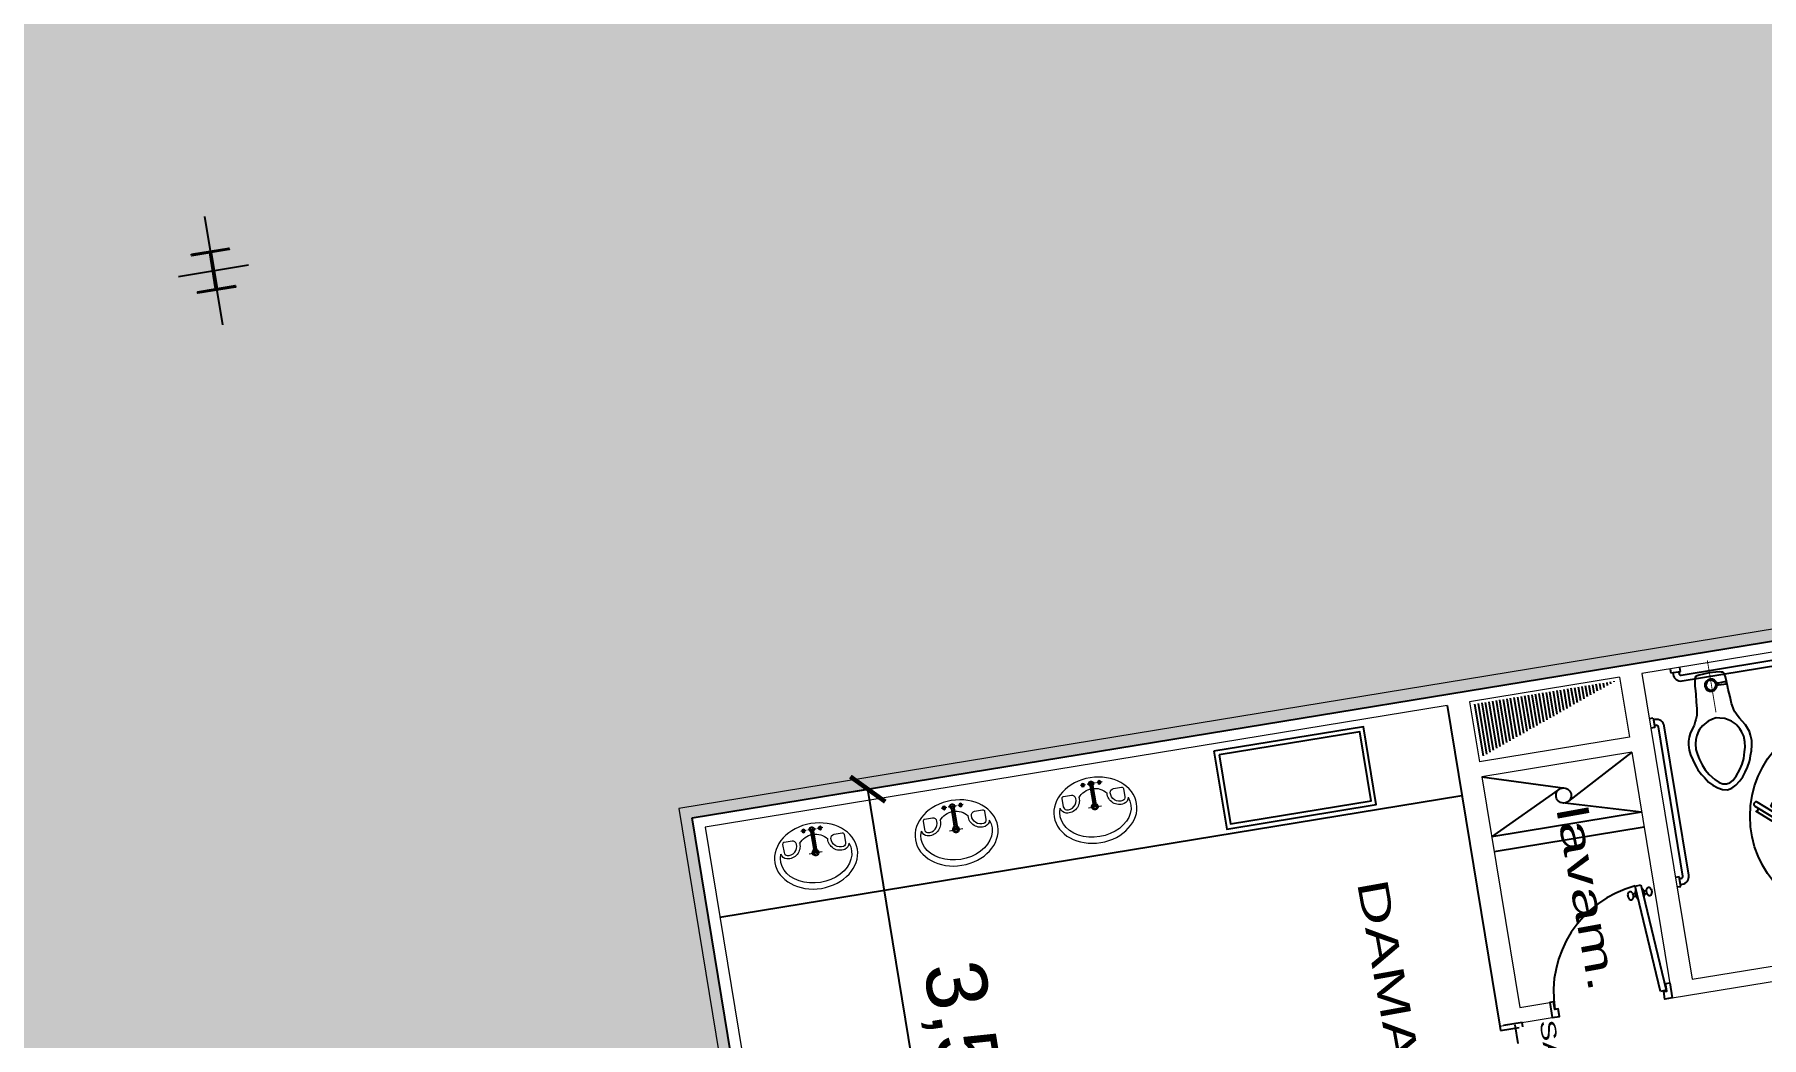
# Model space of a CAD drawing. Header units: metres. Extents: x 2 to 659295185, y -28 to 1124222152.
# Drawn here: x 655548.68 to 655560.05, y 1126670.96 to 1126677.56 of the extents above; entities that cross this region are included whole.
import ezdxf

# ---------------------------------------------------------------- set-up
doc = ezdxf.new("R2010")
doc.units = ezdxf.units.M
doc.header["$MEASUREMENT"] = 0
for name, pattern in [('CCSM_C1_CUERPO BJ$0$CONTINUA', [0]), ('CCSM_C1_CUERPO BJ$0$HIDDEN', [0.375, 0.25, -0.125]), ('CONTINUA', [0]), ('DASHDOT', [1, 0.5, -0.25, 0, -0.25])]:
    doc.linetypes.add(name, pattern=pattern)
doc.layers.get('0').update_dxf_attribs({"linetype": 'CONTINUOUS'})
for name, color, linetype in [('A-PARED', 2, 'CONTINUA'), ('AREAS ESTACIONAMIENTO', 150, 'CONTINUOUS'), ('CCSM_C1_CUERPO BJ$0$A-ESCALERAS', 7, 'CONTINUOUS'), ('CCSM_C1_CUERPO BJ$0$A-PARED', 2, 'CCSM_C1_CUERPO BJ$0$CONTINUA'), ('CCSM_C1_CUERPO BJ$0$A-SANITARIOS', 3, 'CONTINUOUS'), ('CCSM_C1_CUERPO BJ$0$A-SANTA MARIAS', 161, 'CCSM_C1_CUERPO BJ$0$CONTINUA'), ('MESAS DE FERIA', 7, 'CONTINUOUS'), ('PA', 2, 'CONTINUOUS'), ('PUERTAS', 8, 'CONTINUOUS')]:
    doc.layers.add(name, color=color, linetype=linetype)
for name, color, linetype, lineweight in [('CCSM_C1_CUERPO A$0$A-EQUIPOS', 8, 'CONTINUOUS', 0), ('CCSM_C1_CUERPO A$0$A-PARED', 2, 'CONTINUOUS', 0), ('LOCALES ASIGNADOS', 41, 'DASHDOT', 0)]:
    doc.layers.add(name, color=color, linetype=linetype, lineweight=lineweight)
doc.styles.add('ARIAL', font='txt')
doc.styles.add('CCSM_C1_CUERPO BJ$0$Arial', font='arial.ttf', dxfattribs={"width": 1.5})
doc.styles.get("Standard").update_dxf_attribs({"font": 'tahoma.ttf'})
doc.dimstyles.new('ISO-25', dxfattribs={"dimtxt": 2.5, "dimasz": 2.5, "dimexe": 1.25, "dimexo": 0.625, "dimtad": 1, "dimtxsty": 'Standard', "dimcen": 2.5, "dimadec": 0, "dimazin": 0, "dimtfac": 1, "dimtmove": 0, "dimatfit": 3, "dimfxl": 1, "dimarcsym": 0})

# ---------------------------------------------------------------- blocks, each defined once
blk = doc.blocks.new('CCSM_C1_CUERPO BJ$0$water')
at = {"linetype": 'Continuous'}
for p, q in [((-4.36, 23.23), (-5, 22.17)), ((-3.68, 24.13), (-4.36, 23.23)), ((-2.85, 24.95), (-3.68, 24.13)), ((-2.23, 23.76), (-3.26, 22.43)), ((-1.78, 25.69), (-2.85, 24.95)), ((-1.32, 24.58), (-2.23, 23.76)), ((-0.83, 26.23), (-1.78, 25.69)), ((-0.56, 25.01), (-1.32, 24.58)), ((0.24, 26.46), (-0.83, 26.23)), ((0.23, 25.12), (-0.56, 25.01)), ((1.01, 24.99), (0.23, 25.12)), ((1.3, 26.21), (0.24, 26.46)), ((1.76, 24.55), (1.01, 24.99)), ((2.24, 25.65), (1.3, 26.21)), ((2.65, 23.72), (1.76, 24.55)), ((3.29, 24.89), (2.24, 25.65)), ((3.67, 22.37), (2.65, 23.72)), ((4.11, 24.06), (3.29, 24.89)), ((4.85, 22.91), (4.11, 24.06)), ((-6.12, 19.7), (-6.49, 18.72)), ((-5.92, 20.41), (-6.12, 19.7)), ((-5.64, 21.04), (-5.92, 20.41)), ((-5, 22.17), (-5.64, 21.04)), ((-4.54, 20.12), (-4.95, 18.71)), ((-3.98, 21.3), (-4.54, 20.12)), ((-3.26, 22.43), (-3.98, 21.3)), ((4.36, 21.22), (3.67, 22.37)), ((4.9, 20.04), (4.36, 21.22)), ((5.4, 22.08), (4.85, 22.91)), ((5.29, 18.61), (4.9, 20.04)), ((6.01, 20.93), (5.4, 22.08)), ((6.21, 20.3), (6.01, 20.93)), ((6.48, 19.59), (6.21, 20.3)), ((6.74, 18.6), (6.48, 19.59)), ((-6.77, 17.5), (-6.94, 16.44)), ((-6.94, 16.44), (-6.87, 15.26)), ((-6.49, 18.72), (-6.77, 17.5)), ((-5.24, 17.69), (-5.4, 16.51)), ((-5.4, 16.51), (-5.34, 15.25)), ((-4.95, 18.71), (-5.24, 17.69)), ((5.55, 17.59), (5.29, 18.61)), ((5.7, 16.41), (5.55, 17.59)), ((5.61, 15.15), (5.7, 16.41)), ((7.09, 17.38), (6.74, 18.6)), ((7.23, 16.31), (7.09, 17.38)), ((7.14, 15.13), (7.23, 16.31)), ((-6.87, 15.26), (-6.76, 14.43)), ((-6.76, 14.43), (-6.45, 13.6)), ((-6.45, 13.6), (-6.11, 12.77)), ((-6.11, 12.77), (-5.56, 11.86)), ((-5.56, 11.86), (-5.02, 11.11)), ((-5.34, 15.25), (-5.07, 14.3)), ((-5.07, 14.3), (-4.72, 13.43)), ((-4.72, 13.43), (-4.22, 12.52)), ((-4.22, 12.52), (-3.95, 12.2)), ((-3.95, 12.2), (-3.16, 11.49)), ((3.37, 11.43), (4.16, 12.13)), ((4.16, 12.13), (4.44, 12.44)), ((4.44, 12.44), (4.96, 13.34)), ((4.96, 13.34), (5.32, 14.2)), ((5.22, 11.02), (5.77, 11.76)), ((5.32, 14.2), (5.61, 15.15)), ((5.77, 11.76), (6.33, 12.66)), ((6.33, 12.66), (6.7, 13.48)), ((6.7, 13.48), (7.02, 14.31)), ((7.02, 14.31), (7.14, 15.13)), ((-5.02, 11.11), (-4.63, 10.32)), ((-4.63, 10.32), (-4.44, 9.88)), ((-4.44, 9.88), (-4.28, 9.57)), ((-4.28, 9.57), (-4.09, 9.05)), ((-4.09, 9.05), (-4.02, 8.58)), ((-4.02, 8.58), (-3.83, 7.59)), ((-3.16, 11.49), (-1.79, 10.65)), ((-1.79, 10.65), (-0.73, 10.36)), ((-0.73, 10.36), (0.09, 10.2)), ((0.09, 10.2), (0.92, 10.35)), ((0.92, 10.35), (1.99, 10.61)), ((1.99, 10.61), (3.37, 11.43)), ((3.97, 7.52), (4.17, 8.51)), ((4.17, 8.51), (4.25, 8.98)), ((4.25, 8.98), (4.46, 9.49)), ((4.46, 9.49), (4.62, 9.8)), ((4.62, 9.8), (4.82, 10.23)), ((4.82, 10.23), (5.22, 11.02)), ((-3.83, 7.59), (-3.77, 6.02)), ((-3.77, 6.02), (-3.62, 4.36)), ((-3.62, 4.36), (-3.59, 3.54)), ((-0.48, 4.06), (-0.95, 3.79)), ((-0.48, 4.06), (-0.95, 3.79)), ((0.04, 4.17), (-0.48, 4.06)), ((0.04, 4.17), (-0.48, 4.06)), ((0.03, 3.9), (-0.4, 3.82)), ((0.03, 3.9), (-0.4, 3.82)), ((0.47, 3.81), (0.03, 3.9)), ((0.47, 3.81), (0.03, 3.9)), ((0.55, 4.05), (0.04, 4.17)), ((0.55, 4.05), (0.04, 4.17)), ((1.02, 3.77), (0.55, 4.05)), ((1.02, 3.77), (0.55, 4.05)), ((3.65, 3.47), (3.7, 4.3)), ((3.7, 4.3), (3.87, 5.95)), ((3.87, 5.95), (3.97, 7.52)), ((-3.59, 3.54), (-3.52, 2.47)), ((-3.52, 2.47), (-3.45, 1.49)), ((-1.67, 2.97), (-3.48, 3.1)), ((-3.48, 3.1), (-3.48, 2.55)), ((-3.48, 2.55), (-1.67, 2.61)), ((-3.45, 1.49), (-3.34, 0.74)), ((-3.34, 0.74), (-3.07, 0.38)), ((-3.07, 0.38), (-2.71, 0.26)), ((-2.71, 0.26), (-2.28, 0.18)), ((-2.28, 0.18), (0, 0)), ((-1.67, 2.61), (-1.67, 2.97)), ((-1.39, 2.97), (-1.67, 2.97)), ((-1.67, 2.97), (-1.67, 2.57)), ((-1.67, 2.57), (-1.39, 2.57)), ((-1.39, 2.57), (-1.39, 2.97)), ((-1.35, 3.08), (-1.36, 2.45)), ((-1.36, 2.45), (-1.16, 2.45)), ((-1.23, 3.32), (-1.35, 2.81)), ((-1.23, 3.32), (-1.35, 2.81)), ((-1.15, 3.08), (-1.35, 3.08)), ((-1.35, 2.81), (-1.24, 2.26)), ((-1.35, 2.81), (-1.24, 2.26)), ((-1.24, 2.26), (-0.97, 1.82)), ((-1.24, 2.26), (-0.97, 1.82)), ((-0.95, 3.79), (-1.23, 3.32)), ((-0.95, 3.79), (-1.23, 3.32)), ((-1.16, 2.45), (-1.15, 3.08)), ((-0.99, 3.2), (-1.12, 2.81)), ((-0.99, 3.2), (-1.12, 2.81)), ((-1.12, 2.81), (-1, 2.37)), ((-1.12, 2.81), (-1, 2.37)), ((-1, 2.37), (-0.77, 2.01)), ((-1, 2.37), (-0.77, 2.01)), ((-0.76, 3.59), (-0.99, 3.2)), ((-0.76, 3.59), (-0.99, 3.2)), ((-0.97, 1.82), (-0.5, 1.54)), ((-0.97, 1.82), (-0.5, 1.54)), ((-0.77, 2.01), (-0.42, 1.74)), ((-0.77, 2.01), (-0.42, 1.74)), ((-0.4, 3.82), (-0.76, 3.59)), ((-0.4, 3.82), (-0.76, 3.59)), ((-0.5, 1.54), (0.01, 1.42)), ((-0.5, 1.54), (0.01, 1.42)), ((-0.42, 1.74), (0.01, 1.65)), ((-0.42, 1.74), (0.01, 1.65)), ((0, 0), (2.28, 0.14)), ((0.01, 1.65), (0.45, 1.73)), ((0.01, 1.65), (0.45, 1.73)), ((0.01, 1.42), (0.53, 1.53)), ((0.01, 1.42), (0.53, 1.53)), ((0.45, 1.73), (0.81, 2)), ((0.45, 1.73), (0.81, 2)), ((0.82, 3.58), (0.47, 3.81)), ((0.82, 3.58), (0.47, 3.81)), ((0.53, 1.53), (1, 1.8)), ((0.53, 1.53), (1, 1.8)), ((0.81, 2), (1.04, 2.35)), ((0.81, 2), (1.04, 2.35)), ((1.05, 3.18), (0.82, 3.58)), ((1.05, 3.18), (0.82, 3.58)), ((1, 1.8), (1.28, 2.23)), ((1, 1.8), (1.28, 2.23)), ((1.29, 3.3), (1.02, 3.77)), ((1.29, 3.3), (1.02, 3.77)), ((1.04, 2.35), (1.17, 2.78)), ((1.04, 2.35), (1.17, 2.78)), ((1.17, 2.78), (1.05, 3.18)), ((1.17, 2.78), (1.05, 3.18)), ((1.28, 2.23), (1.4, 2.78)), ((1.28, 2.23), (1.4, 2.78)), ((1.4, 2.78), (1.29, 3.3)), ((1.4, 2.78), (1.29, 3.3)), ((2.28, 0.14), (2.72, 0.21)), ((2.72, 0.21), (3.07, 0.33)), ((3.07, 0.33), (3.35, 0.68)), ((3.35, 0.68), (3.48, 1.43)), ((3.48, 1.43), (3.57, 2.41)), ((3.57, 2.41), (3.65, 3.47))]:
    blk.add_line(p, q, dxfattribs=at)
at = {"linetype": 'Continuous', "const_width": 0.2}
blk.add_lwpolyline([(-0.09, -2.83), (-0.09, 8.98)], dxfattribs=at)
blk = doc.blocks.new('CCSM_C1_CUERPO BJ$0$A$C477957CC')
for p, q in [((0, 0.025), (0.064, 0.025)), ((0, 0), (0, 0.025)), ((0.013, 0.025), (0.013, 0.037)), ((0.052, 0.025), (0.052, 0.037)), ((0.064, 0.089), (1.06, 0.089)), ((0.064, 0.05), (1.06, 0.05)), ((0.064, 0.025), (0.064, 0)), ((1.06, 0.025), (1.06, 0)), ((1.124, 0.025), (1.06, 0.025)), ((1.073, 0.037), (1.073, 0.025)), ((1.112, 0.037), (1.112, 0.025)), ((1.124, 0), (1.124, 0.025))]:
    blk.add_line(p, q)
at = {"extrusion": (0, 0, -1)}
for centre, major_axis, start_param, end_param in [((0.064, 0.037), (-0.0366, 0.0366), 5.497787, 7.068583), ((0.064, 0.037), (-0.00898, 0.00898), 5.497787, 7.068583), ((1.06, 0.037), (-0.0366, 0.0366), 0.785398, 2.356194), ((1.06, 0.037), (-0.00898, 0.00898), 0.785398, 2.356194)]:
    blk.add_ellipse(centre, major_axis=major_axis, ratio=1, start_param=start_param, end_param=end_param, dxfattribs=at)
blk = doc.blocks.new('desc')
at = {"color": 12}
for p, q in [((-3.068, 2.168), (-2.879, 2.006)), ((-2.869, 2.036), (-3.048, 2.19)), ((-3.011, 2.192), (-3.026, 2.173)), ((-2.846, 2.058), (-3.016, 2.203)), ((-3.039, 2.069), (-3.02, 2.091)), ((-2.955, 1.997), (-3.039, 2.069)), ((-3.02, 2.091), (-2.936, 2.019)), ((-2.836, 2.052), (-2.856, 2.042)), ((-2.815, 2.05), (-2.836, 2.052)), ((-2.743, 2.007), (-2.815, 2.05)), ((-2.971, 1.937), (-3.029, 1.889)), ((-2.917, 1.972), (-2.971, 1.937)), ((-2.936, 2.019), (-2.955, 1.997)), ((-2.95, 2.001), (-2.899, 1.957)), ((-2.94, 2.014), (-2.891, 1.972)), ((-2.891, 1.943), (-2.928, 1.926)), ((-2.856, 2.042), (-2.891, 1.955)), ((-2.891, 1.955), (-2.891, 1.943)), ((-2.791, 1.948), (-2.809, 1.898)), ((-2.745, 1.945), (-2.792, 1.951)), ((-2.615, 1.818), (-2.758, 1.941)), ((-2.733, 1.977), (-2.745, 1.945)), ((-2.734, 1.995), (-2.743, 2.007)), ((-2.742, 1.95), (-2.712, 1.923)), ((-2.694, 1.985), (-2.734, 1.995)), ((-2.734, 1.993), (-2.733, 1.977)), ((-2.666, 1.953), (-2.694, 1.985)), ((-2.676, 1.934), (-2.669, 1.942)), ((-2.656, 1.913), (-2.676, 1.934)), ((-2.663, 1.925), (-2.666, 1.953)), ((-3.082, 1.834), (-3.142, 1.747)), ((-3.103, 1.781), (-3.083, 1.824)), ((-3.083, 1.824), (-3.065, 1.846)), ((-3.029, 1.889), (-3.082, 1.834)), ((-3.065, 1.846), (-3.052, 1.854)), ((-3.052, 1.854), (-3.04, 1.868)), ((-3.04, 1.868), (-3.015, 1.869)), ((-3.019, 1.867), (-3.012, 1.853)), ((-3.015, 1.869), (-2.993, 1.873)), ((-2.993, 1.873), (-2.975, 1.855)), ((-2.959, 1.897), (-2.976, 1.863)), ((-2.975, 1.855), (-2.95, 1.827)), ((-2.962, 1.812), (-2.972, 1.851)), ((-2.928, 1.926), (-2.959, 1.897)), ((-2.95, 1.827), (-2.935, 1.784)), ((-2.83, 1.899), (-2.823, 1.872)), ((-2.825, 1.842), (-2.83, 1.813)), ((-2.823, 1.872), (-2.825, 1.842)), ((-2.809, 1.898), (-2.824, 1.881)), ((-2.793, 1.803), (-2.821, 1.84)), ((-2.815, 1.872), (-2.611, 1.696)), ((-2.537, 1.673), (-2.801, 1.9)), ((-2.788, 1.928), (-2.635, 1.795)), ((-2.712, 1.923), (-2.681, 1.911)), ((-2.681, 1.911), (-2.665, 1.9)), ((-2.665, 1.9), (-2.654, 1.906)), ((-2.612, 1.856), (-2.657, 1.895)), ((-2.656, 1.913), (-2.654, 1.906)), ((-2.624, 1.86), (-2.64, 1.841)), ((-3.189, 1.526), (-3.422, 1.726)), ((-3.421, 1.761), (-3.225, 1.592)), ((-3.409, 1.728), (-3.398, 1.74)), ((-3.223, 1.63), (-3.402, 1.783)), ((-3.319, 1.743), (-3.301, 1.764)), ((-3.235, 1.671), (-3.319, 1.743)), ((-3.301, 1.764), (-3.217, 1.692)), ((-3.142, 1.747), (-3.165, 1.687)), ((-3.144, 1.692), (-3.127, 1.723)), ((-3.127, 1.723), (-3.094, 1.745)), ((-3.091, 1.736), (-3.103, 1.781)), ((-3.053, 1.699), (-3.091, 1.736)), ((-3.016, 1.728), (-3.056, 1.781)), ((-3.019, 1.707), (-3.029, 1.698)), ((-3.015, 1.728), (-3.019, 1.707)), ((-3.009, 1.78), (-3.015, 1.767)), ((-2.976, 1.737), (-3.015, 1.728)), ((-3.002, 1.802), (-3.009, 1.78)), ((-2.975, 1.755), (-2.992, 1.734)), ((-2.952, 1.752), (-2.976, 1.737)), ((-2.94, 1.707), (-2.955, 1.693)), ((-2.939, 1.771), (-2.952, 1.752)), ((-2.934, 1.726), (-2.94, 1.707)), ((-2.935, 1.784), (-2.939, 1.771)), ((-2.936, 1.776), (-2.93, 1.748)), ((-2.93, 1.748), (-2.934, 1.726)), ((-2.847, 1.737), (-2.866, 1.694)), ((-2.834, 1.803), (-2.847, 1.737)), ((-2.83, 1.813), (-2.839, 1.794)), ((-2.775, 1.779), (-2.793, 1.803)), ((-2.766, 1.749), (-2.774, 1.744)), ((-2.737, 1.748), (-2.773, 1.774)), ((-2.761, 1.764), (-2.766, 1.749)), ((-2.652, 1.663), (-2.737, 1.748)), ((-2.602, 1.7), (-2.593, 1.709)), ((-2.593, 1.709), (-2.591, 1.719)), ((-2.581, 1.752), (-2.519, 1.698)), ((-2.498, 1.719), (-2.562, 1.773)), ((-2.537, 1.673), (-2.494, 1.724)), ((-2.471, 1.704), (-2.526, 1.751)), ((-3.217, 1.692), (-3.235, 1.671)), ((-3.231, 1.675), (-3.209, 1.656)), ((-3.225, 1.606), (-3.208, 1.646)), ((-3.2, 1.548), (-3.225, 1.606)), ((-3.22, 1.688), (-3.195, 1.666)), ((-3.208, 1.646), (-3.15, 1.692)), ((-3.085, 1.606), (-3.093, 1.581)), ((-3.059, 1.605), (-3.092, 1.605)), ((-3.036, 1.613), (-3.059, 1.605)), ((-3.02, 1.693), (-3.053, 1.699)), ((-3.013, 1.625), (-3.036, 1.613)), ((-3.029, 1.611), (-3.003, 1.585)), ((-2.955, 1.693), (-3.02, 1.693)), ((-2.983, 1.614), (-3.013, 1.621)), ((-2.942, 1.626), (-2.983, 1.614)), ((-2.893, 1.663), (-2.942, 1.626)), ((-2.866, 1.694), (-2.893, 1.663)), ((-2.884, 1.622), (-2.86, 1.633)), ((-2.815, 1.598), (-2.845, 1.639)), ((-2.841, 1.645), (-2.688, 1.544)), ((-2.838, 1.651), (-2.84, 1.67)), ((-2.771, 1.53), (-2.815, 1.598)), ((-2.647, 1.647), (-2.652, 1.663)), ((-2.629, 1.649), (-2.652, 1.662)), ((-2.618, 1.699), (-2.649, 1.665)), ((-2.609, 1.627), (-2.629, 1.649)), ((-2.563, 1.609), (-2.615, 1.628)), ((-2.611, 1.696), (-2.602, 1.7)), ((-2.599, 1.702), (-2.373, 1.508)), ((-2.532, 1.591), (-2.563, 1.609)), ((-2.537, 1.673), (-2.521, 1.646)), ((-2.526, 1.639), (-2.471, 1.704)), ((-2.359, 1.52), (-2.514, 1.653)), ((-2.493, 1.676), (-2.491, 1.675)), ((-2.473, 1.696), (-2.476, 1.699)), ((-3.17, 1.516), (-3.2, 1.548)), ((-3.17, 1.516), (-3.149, 1.507)), ((-3.162, 1.472), (-3.17, 1.516)), ((-3.149, 1.507), (-3.13, 1.51)), ((-3.13, 1.51), (-3.121, 1.518)), ((-3.129, 1.566), (-3.121, 1.518)), ((-3.112, 1.571), (-3.124, 1.567)), ((-3.124, 1.514), (-3.096, 1.497)), ((-2.969, 1.411), (-3.117, 1.538)), ((-3.093, 1.581), (-3.112, 1.571)), ((-2.838, 1.324), (-3.112, 1.56)), ((-3.096, 1.497), (-3.078, 1.465)), ((-3.083, 1.575), (-2.871, 1.393)), ((-3, 1.584), (-2.965, 1.564)), ((-2.977, 1.569), (-2.953, 1.528)), ((-2.953, 1.528), (-2.862, 1.44)), ((-2.725, 1.446), (-2.771, 1.53)), ((-2.733, 1.569), (-2.766, 1.53)), ((-2.688, 1.544), (-2.647, 1.515)), ((-2.647, 1.515), (-2.615, 1.501)), ((-2.615, 1.501), (-2.611, 1.502)), ((-2.615, 1.501), (-2.52, 1.429)), ((-2.493, 1.566), (-2.532, 1.591)), ((-2.416, 1.483), (-2.493, 1.566)), ((-2.39, 1.5), (-2.475, 1.549)), ((-2.387, 1.491), (-2.39, 1.5)), ((-2.371, 1.461), (-2.387, 1.491)), ((-2.378, 1.477), (-2.369, 1.485)), ((-2.377, 1.503), (-2.37, 1.513)), ((-2.371, 1.489), (-2.377, 1.503)), ((-2.324, 1.45), (-2.371, 1.489)), ((-2.37, 1.513), (-2.356, 1.52)), ((-2.356, 1.52), (-2.309, 1.476)), ((-3.147, 1.451), (-3.162, 1.472)), ((-3.102, 1.427), (-3.147, 1.451)), ((-3.091, 1.432), (-3.102, 1.427)), ((-3.097, 1.454), (-3.091, 1.432)), ((-3.088, 1.454), (-3.097, 1.454)), ((-3.078, 1.445), (-3.088, 1.454)), ((-3.018, 1.379), (-3.085, 1.436)), ((-3.079, 1.466), (-2.988, 1.389)), ((-3.065, 1.455), (-3.078, 1.445)), ((-3.012, 1.41), (-3.024, 1.396)), ((-2.882, 1.374), (-2.891, 1.37)), ((-2.874, 1.383), (-2.882, 1.374)), ((-2.856, 1.426), (-2.878, 1.399)), ((-2.875, 1.38), (-2.649, 1.186)), ((-2.871, 1.393), (-2.874, 1.383)), ((-2.862, 1.44), (-2.853, 1.425)), ((-2.853, 1.425), (-2.772, 1.357)), ((-2.746, 1.382), (-2.734, 1.388)), ((-2.676, 1.411), (-2.732, 1.45)), ((-2.63, 1.371), (-2.676, 1.411)), ((-2.61, 1.339), (-2.63, 1.371)), ((-2.52, 1.429), (-2.469, 1.394)), ((-2.469, 1.394), (-2.444, 1.385)), ((-2.421, 1.354), (-2.454, 1.387)), ((-2.444, 1.385), (-2.379, 1.364)), ((-2.379, 1.364), (-2.343, 1.374)), ((-2.356, 1.423), (-2.371, 1.461)), ((-2.332, 1.429), (-2.362, 1.448)), ((-2.343, 1.374), (-2.356, 1.423)), ((-2.295, 1.402), (-2.332, 1.429)), ((-2.324, 1.45), (-2.303, 1.473)), ((-2.31, 1.478), (-2.273, 1.449)), ((-2.273, 1.449), (-2.309, 1.412)), ((-2.263, 1.367), (-2.295, 1.402)), ((-2.252, 1.335), (-2.263, 1.367)), ((-2.876, 1.279), (-2.937, 1.337)), ((-2.917, 1.358), (-2.857, 1.301)), ((-2.858, 1.253), (-2.911, 1.303)), ((-2.838, 1.324), (-2.88, 1.274)), ((-2.802, 1.318), (-2.858, 1.253)), ((-2.851, 1.256), (-2.854, 1.259)), ((-2.837, 1.324), (-2.808, 1.312)), ((-2.835, 1.28), (-2.831, 1.277)), ((-2.66, 1.171), (-2.815, 1.304)), ((-2.772, 1.357), (-2.632, 1.235)), ((-2.567, 1.331), (-2.623, 1.363)), ((-2.529, 1.287), (-2.567, 1.331)), ((-2.5, 1.23), (-2.529, 1.287)), ((-2.396, 1.333), (-2.421, 1.354)), ((-2.388, 1.331), (-2.396, 1.333)), ((-2.372, 1.347), (-2.388, 1.331)), ((-2.38, 1.362), (-2.371, 1.344)), ((-2.371, 1.344), (-2.349, 1.326)), ((-2.349, 1.326), (-2.296, 1.303)), ((-2.296, 1.303), (-2.269, 1.301)), ((-2.269, 1.301), (-2.257, 1.31)), ((-2.257, 1.31), (-2.252, 1.335)), ((-2.661, 1.173), (-2.653, 1.189)), ((-2.658, 1.16), (-2.661, 1.173)), ((-2.61, 1.121), (-2.658, 1.16)), ((-2.652, 1.189), (-2.645, 1.193)), ((-2.645, 1.193), (-2.632, 1.186)), ((-2.632, 1.235), (-2.604, 1.208)), ((-2.585, 1.149), (-2.632, 1.186)), ((-2.631, 1.187), (-2.611, 1.209)), ((-2.585, 1.149), (-2.607, 1.124)), ((-2.604, 1.208), (-2.544, 1.167)), ((-2.584, 1.096), (-2.545, 1.145)), ((-2.544, 1.167), (-2.492, 1.167)), ((-2.539, 1.161), (-2.533, 1.149)), ((-2.533, 1.149), (-2.498, 1.113)), ((-2.48, 1.218), (-2.507, 1.244)), ((-2.488, 1.191), (-2.5, 1.23)), ((-2.454, 1.194), (-2.497, 1.228)), ((-2.492, 1.167), (-2.488, 1.191)), ((-2.422, 1.144), (-2.454, 1.194)), ((-2.417, 1.12), (-2.422, 1.144)), ((-2.585, 1.095), (-2.621, 1.127)), ((-2.498, 1.113), (-2.444, 1.088)), ((-2.444, 1.088), (-2.426, 1.089)), ((-2.426, 1.089), (-2.418, 1.098)), ((-2.418, 1.098), (-2.417, 1.12))]:
    blk.add_line(p, q, dxfattribs=at)
blk.add_circle((-2.798, 1.591), 0.675, dxfattribs=at)
for centre, radius, start, end in [((-3.058, 2.179), 0.0148, 49.3228, 229.3228), ((-3.412, 1.772), 0.0148, 49.3228, 229.3228), ((-2.625, 1.807), 0.0148, 229.3228, 49.3228), ((-2.572, 1.763), 0.0144, 49.3228, 229.3228), ((-2.482, 1.685), 0.0144, 229.3228, 49.3228), ((-2.979, 1.4), 0.0148, 229.3228, 49.3228), ((-2.927, 1.347), 0.0144, 46.6599, 226.6599), ((-2.841, 1.266), 0.0144, 226.6599, 46.6599)]:
    blk.add_arc(centre, radius, start, end, dxfattribs=at)
blk = doc.blocks.new('CCSM_C1_CUERPO A$0$Lavamanos')
for p, q in [((0.027, 0.055), (0.052, 0.055)), ((0.039, -0.029), (0.04, 0.027)), ((0.039, 0.004), (0.196, 0.004)), ((0.04, 0.037), (0.04, 0.073)), ((0.04, 0.01), (0.196, 0.01)), ((0.196, -0.044), (0.196, 0.044)), ((0.196, -0.011), (0.196, 0.01)), ((0.027, -0.055), (0.052, -0.055)), ((0.039, -0.004), (0.196, -0.004)), ((0.039, -0.01), (0.196, -0.011)), ((0.039, -0.073), (0.039, -0.037))]:
    blk.add_line(p, q)
for points in [[(0.119, 0.115, -0.410538), (0.094, 0.14), (0.094, 0.194, -0.414214), (0.105, 0.205), (0.16, 0.205, -0.326562), (0.183, 0.188, -0.503746), (0.119, 0.115)], [(0.119, -0.115, 0.410538), (0.094, -0.14), (0.094, -0.194, 0.414214), (0.105, -0.205), (0.16, -0.205, 0.326562), (0.183, -0.188, 0.503746), (0.119, -0.115)]]:
    blk.add_lwpolyline(points, format="xyb")
for centre, radius in [((0.04, 0.055), 0.0116), ((0.04, 0.055), 0.00837), ((0.039, -0.055), 0.0116), ((0.039, -0.055), 0.00837)]:
    blk.add_circle(centre, radius)
for centre, radius, start, end in [((0.124, 0.175), 0.0818, 265.7107, 12.6544), ((0.16, 0.181), 0.0458, 15.6559, 81.1747), ((0.039, 0), 0.0171, 37.0821, 322.8249), ((0.039, 0), 0.0104, 89.8639, 269.8639), ((0.192, 0), 0.12, 128.5083, 231.4917), ((0.193, 0), 0.0216, 210.3005, 149.4596), ((0.193, 0), 0.0138, 233.0992, 126.3604), ((0.196, 0), 0.0104, 261.591, 98.1369), ((0.124, -0.175), 0.0818, 347.3456, 94.2893), ((0.16, -0.181), 0.0458, 278.8253, 344.3441)]:
    blk.add_arc(centre, radius, start, end)
blk.add_ellipse((0.216, 0), major_axis=(0, -0.275), ratio=0.786029)
blk.add_ellipse((0.216, 0), major_axis=(0, -0.236), ratio=0.746733, start_param=5.998252, end_param=9.709711)
blk = doc.blocks.new('_ArchTick')
at = {"color": 0, "linetype": 'ByBlock', "const_width": 0.15}
blk.add_lwpolyline([(-0.5, -0.5), (0.5, 0.5)], dxfattribs=at)
blk = doc.blocks.new('*D2146')
at = {"layer": 'MESAS DE FERIA', "color": 0, "lineweight": -2, "transparency": 16777216}
for p, q in [((655554.041, 1126672.574), (655554.184, 1126672.597)), ((655554.733, 1126669.127), (655554.164, 1126672.594)), ((655554.609, 1126669.107), (655554.753, 1126669.131))]:
    blk.add_line(p, q, dxfattribs=at)
at = {"layer": 'MESAS DE FERIA', "color": 0, "lineweight": -2, "transparency": 16777216, "xscale": 0.2, "yscale": 0.2, "zscale": 0.2}
for p, rotation in [((655554.164, 1126672.594), 99.30960865133144), ((655554.733, 1126669.127), 279.3096086513315)]:
    blk.add_blockref('_ArchTick', p, dxfattribs=dict(at, rotation=rotation))
at = {"layer": 'MESAS DE FERIA', "color": 0, "transparency": 16777216, "insert": (655554.778, 1126670.915), "char_height": 0.4, "attachment_point": 5, "rotation": 279.3096, "style": 'ARIAL'}
blk.add_mtext('3,51', dxfattribs=at)
blk = doc.blocks.new('Columna')
at = {"layer": 'A-PARED', "color": 0, "linetype": 'DASHDOT', "ltscale": 1.5}
blk.add_line((492.48, -544.392), (492.48, -543.668), dxfattribs=at)
at = {"layer": 'A-PARED', "color": 0, "linetype": 'DASHDOT'}
blk.add_line((492.713, -544.03), (492.246, -544.03), dxfattribs=at)
at = {"layer": 'A-PARED', "color": 6, "ltscale": 0.01}
blk.add_lwpolyline([(492.605, -544.16), (492.355, -544.16), (492.355, -544.15), (492.475, -544.15), (492.475, -543.91), (492.355, -543.91), (492.355, -543.9), (492.605, -543.9), (492.605, -543.91), (492.485, -543.91), (492.485, -544.15), (492.605, -544.15)], close=True, dxfattribs=at)
blk = doc.blocks.new('p1')
at = {"layer": 'PUERTAS', "color": 12}
for p, q in [((654470.448, 1135257.623), (654470.464, 1135257.624)), ((654470.449, 1135257.605), (654470.466, 1135257.606)), ((654470.464, 1135257.631), (654470.466, 1135257.599)), ((654470.467, 1135257.634), (654470.468, 1135257.634)), ((654470.468, 1135257.643), (654470.468, 1135257.635)), ((654470.468, 1135257.635), (654470.471, 1135257.596)), ((654470.469, 1135257.597), (654470.47, 1135257.597)), ((654470.469, 1135257.597), (654470.47, 1135257.597)), ((654470.47, 1135257.646), (654470.472, 1135257.646)), ((654470.471, 1135257.588), (654470.471, 1135257.596)), ((654470.474, 1135257.585), (654470.476, 1135257.585)), ((654470.512, 1135257.648), (654470.51, 1135257.648)), ((654470.516, 1135257.588), (654470.514, 1135257.588)), ((654470.515, 1135257.646), (654470.516, 1135257.638)), ((654470.516, 1135257.638), (654470.518, 1135257.599)), ((654470.518, 1135257.637), (654470.516, 1135257.637)), ((654470.519, 1135257.591), (654470.518, 1135257.599)), ((654470.52, 1135257.6), (654470.519, 1135257.6)), ((654470.52, 1135257.6), (654470.519, 1135257.6)), ((654470.521, 1135257.634), (654470.523, 1135257.603)), ((654470.538, 1135257.629), (654470.521, 1135257.628)), ((654470.539, 1135257.61), (654470.522, 1135257.609))]:
    blk.add_line(p, q, dxfattribs=at)
at = {"layer": 'PUERTAS', "color": 8}
for p, q in [((654470.472, 1135257.671), (654470.509, 1135257.674)), ((654470.524, 1135256.958), (654470.472, 1135257.671)), ((654470.509, 1135257.674), (654470.561, 1135256.961)), ((654470.561, 1135256.961), (654470.524, 1135256.958))]:
    blk.add_line(p, q, dxfattribs=at)
for points in [[(654469.792, 1135256.905), (654469.84, 1135256.905), (654469.84, 1135256.955), (654469.818, 1135256.955), (654469.818, 1135257.005), (654469.792, 1135257.005)], [(654470.592, 1135257.005), (654470.592, 1135256.905), (654470.544, 1135256.905), (654470.544, 1135256.955), (654470.565, 1135256.955), (654470.565, 1135257.005)]]:
    blk.add_lwpolyline(points, close=True, dxfattribs=at)
at = {"layer": 'PUERTAS'}
blk.add_arc((654470.541, 1135256.952), 0.723, 95.5017, 179.7485, dxfattribs=at)
at = {"layer": 'PUERTAS', "color": 12}
for centre, radius, start, end in [((654470.45, 1135257.614), 0.038, 167.5358, 183.7724), ((654470.45, 1135257.614), 0.038, 183.7724, 200.0091), ((654470.44, 1135257.616), 0.0282, 148.6625, 167.5358), ((654470.441, 1135257.611), 0.0282, 200.0091, 218.8824), ((654470.434, 1135257.62), 0.0209, 124.2769, 148.6625), ((654470.435, 1135257.606), 0.0209, 218.8824, 243.268), ((654470.43, 1135257.626), 0.0135, 93.7724, 124.2769), ((654470.432, 1135257.599), 0.0135, 243.268, 273.7724), ((654470.43, 1135257.626), 0.0135, 63.268, 93.7724), ((654470.432, 1135257.599), 0.0135, 273.7724, 304.2769), ((654470.427, 1135257.619), 0.0209, 38.8824, 63.268), ((654470.428, 1135257.606), 0.0209, 304.2769, 328.6625), ((654470.421, 1135257.615), 0.0282, 20.0091, 38.8824), ((654470.421, 1135257.609), 0.0282, 328.6625, 347.5358), ((654470.412, 1135257.611), 0.038, 3.7724, 20.0091), ((654470.412, 1135257.611), 0.038, 347.5358, 3.7724), ((654470.467, 1135257.631), 0.00279, 79.2949, 183.7724), ((654470.469, 1135257.599), 0.00279, 183.7724, 273.7724), ((654470.467, 1135257.635), 0.00093, 259.2949, 3.7724), ((654470.471, 1135257.643), 0.00279, 93.7724, 183.7724), ((654470.47, 1135257.596), 0.00093, 3.7724, 93.7724), ((654470.474, 1135257.588), 0.00279, 183.7724, 273.7724), ((654470.513, 1135257.646), 0.00279, 3.7724, 93.7724), ((654470.517, 1135257.638), 0.00093, 183.7724, 288.25), ((654470.516, 1135257.591), 0.00279, 273.7724, 3.7724), ((654470.518, 1135257.634), 0.00279, 3.7724, 108.25), ((654470.519, 1135257.599), 0.00093, 93.7724, 183.7724), ((654470.52, 1135257.603), 0.00279, 273.7724, 3.7724), ((654470.575, 1135257.622), 0.038, 167.5358, 183.7724), ((654470.575, 1135257.622), 0.038, 183.7724, 200.0091), ((654470.565, 1135257.624), 0.0282, 148.6625, 167.5358), ((654470.566, 1135257.619), 0.0282, 200.0091, 218.8824), ((654470.559, 1135257.628), 0.0209, 124.2769, 148.6625), ((654470.56, 1135257.614), 0.0209, 218.8824, 243.268), ((654470.555, 1135257.634), 0.0135, 93.7724, 124.2769), ((654470.557, 1135257.608), 0.0135, 243.268, 273.7724), ((654470.555, 1135257.634), 0.0135, 63.268, 93.7724), ((654470.557, 1135257.608), 0.0135, 273.7724, 304.2769), ((654470.552, 1135257.628), 0.0209, 38.8824, 63.268), ((654470.552, 1135257.614), 0.0209, 304.2769, 328.6625), ((654470.546, 1135257.623), 0.0282, 20.0091, 38.8824), ((654470.546, 1135257.618), 0.0282, 328.6625, 347.5358), ((654470.537, 1135257.62), 0.038, 3.7724, 20.0091), ((654470.537, 1135257.62), 0.038, 347.5358, 3.7724)]:
    blk.add_arc(centre, radius, start, end, dxfattribs=at)

msp = doc.modelspace()

# ---------------------------------------------------------------- hatches: boundary and pattern name
at = {"layer": 'LOCALES ASIGNADOS'}
msp.add_hatch(color=256, dxfattribs=at).paths.add_polyline_path([(655552.0475, 1126766.2036), (655481.9173, 1126797.9895), (655477.5131, 1126790.9099), (655473.5315, 1126784.2823), (655468.8767, 1126776.1437), (655463.5388, 1126766.3475), (655461.3917, 1126762.2727), (655460.3726, 1126760.2599), (655457.5102, 1126754.5906), (655453.7975, 1126746.8941), (655450.9417, 1126740.6836), (655446.1355, 1126729.7442), (655441.9098, 1126719.3699), (655440.9385, 1126716.7924), (655462.8638, 1126708.3455), (655463.9885, 1126701.2842), (655471.536, 1126655.2372), (655553.5835, 1126668.8883), (655553.0078, 1126672.4046), (655567.0451, 1126674.7032)])
at = {"layer": 'MESAS DE FERIA'}
h = msp.add_hatch(dxfattribs=at)
h.set_pattern_fill('LINE', color=12, scale=0.0075, angle=0.00014)
h.set_pattern_definition([(279.3086, (655561.776497, 1126673.767014), (0.02349892, 0.00385172), [])])
h.paths.add_polyline_path([(655558.2054, 1126672.8063), (655558.1487, 1126673.1521), (655559.0864, 1126673.3058)])

# ---------------------------------------------------------------- linework, layer by layer
at = {"color": 9}
for p, q in [((655559.1934, 1126672.837), (655558.7774, 1126672.5147)), ((655558.2066, 1126672.6752), (655558.7551, 1126672.6014)), ((655558.2713, 1126672.2805), (655558.7081, 1126672.5866)), ((655559.2581, 1126672.4422), (655558.7341, 1126672.5036))]:
    msp.add_line(p, q, dxfattribs=at)
msp.add_lwpolyline([(655471.6126, 1126655.25), (655553.5834, 1126668.8883), (655553.0076, 1126672.4046), (655567.045, 1126674.7031), (655552.0473, 1126766.2035), (655481.9172, 1126797.9895), (655477.5129, 1126790.9098), (655473.5313, 1126784.2823), (655468.8766, 1126776.1437), (655463.5386, 1126766.3474), (655461.3916, 1126762.2726), (655460.3725, 1126760.2599), (655457.5101, 1126754.5906), (655453.7973, 1126746.8941), (655450.9415, 1126740.6836), (655446.1353, 1126729.7441), (655441.9096, 1126719.3698), (655434.3244, 1126698.7954), (655428.6842, 1126681.1389), (655469.2363, 1126669.8084), (655471.5359, 1126655.2372), (655471.6126, 1126655.2498)])
msp.add_circle((655558.7446, 1126672.5525), 0.05, dxfattribs=at)
at = {"layer": 'CCSM_C1_CUERPO A$0$A-PARED', "lineweight": 5}
for p, q in [((655567.0324, 1126674.7805), (655552.9207, 1126672.4675)), ((655561.6285, 1126673.7428), (655559.2606, 1126673.3546)), ((655559.1126, 1126673.3304), (655558.1257, 1126673.1686)), ((655557.9777, 1126673.1443), (655553.093, 1126672.3437)), ((655559.1773, 1126672.9356), (655558.1904, 1126672.7739)), ((655559.1934, 1126672.837), (655558.2066, 1126672.6752))]:
    msp.add_line(p, q, dxfattribs=at)
at = {"layer": 'CCSM_C1_CUERPO BJ$0$A-PARED', "lineweight": 5}
for p, q in [((655559.1125, 1126673.3304), (655559.1773, 1126672.9356)), ((655559.2606, 1126673.3547), (655559.5905, 1126671.3422)), ((655558.1257, 1126673.1686), (655558.1904, 1126672.7739)), ((655559.1934, 1126672.837), (655559.4587, 1126671.2193)), ((655558.2066, 1126672.6752), (655558.4557, 1126671.1562)), ((655552.9207, 1126672.4675), (655554.11, 1126665.2114)), ((655552.9207, 1126672.4675), (655554.1101, 1126665.2113)), ((655553.093, 1126672.3437), (655553.6493, 1126668.9497)), ((655559.5905, 1126671.3422), (655561.0702, 1126671.5848)), ((655559.4587, 1126671.2193), (655561.0864, 1126671.4861)), ((655558.4557, 1126671.1562), (655558.653, 1126671.1886)), ((655558.653, 1126671.1886), (655558.6692, 1126671.0899)), ((655558.3237, 1126671.0333), (655558.6692, 1126671.0899))]:
    msp.add_line(p, q, dxfattribs=at)
at = {"layer": 'CCSM_C1_CUERPO BJ$0$A-PARED'}
msp.add_line((655557.9777, 1126673.1443), (655558.3237, 1126671.0333), dxfattribs=at)
at = {"layer": 'CCSM_C1_CUERPO BJ$0$A-SANITARIOS'}
for p, q in [((655553.19, 1126671.7516), (655558.0747, 1126672.5522)), ((655559.2581, 1126672.4422), (655558.2713, 1126672.2805)), ((655559.2743, 1126672.3435), (655558.2875, 1126672.1818))]:
    msp.add_line(p, q, dxfattribs=at)
at = {"layer": 'CCSM_C1_CUERPO BJ$0$A-SANITARIOS', "color": 9, "linetype": 'CCSM_C1_CUERPO BJ$0$CONTINUA'}
for points in [[(655556.4428, 1126672.8439), (655556.5269, 1126672.3307), (655557.5114, 1126672.492), (655557.4272, 1126673.0053)], [(655556.4773, 1126672.8192), (655556.5517, 1126672.3651), (655557.4769, 1126672.5168), (655557.4025, 1126672.9709)]]:
    msp.add_lwpolyline(points, close=True, dxfattribs=at)
at = {"layer": 'CCSM_C1_CUERPO BJ$0$A-SANTA MARIAS', "linetype": 'CCSM_C1_CUERPO BJ$0$HIDDEN', "ltscale": 0.5}
msp.add_lwpolyline([(655558.3237, 1126671.0333), (655558.3286, 1126671.0037), (655558.4765, 1126671.0282), (655558.4716, 1126671.0578)], close=True, dxfattribs=at)
msp.add_lwpolyline([(655558.4226, 1126671.0412), (655558.6279, 1126669.7964)], dxfattribs=at)

# ---------------------------------------------------------------- block references
at = {"layer": 'A-PARED', "color": 5, "lineweight": 5, "ltscale": 0.01, "rotation": 189.308592857049}
msp.add_blockref('Columna', (656123.8489, 1126218.802), dxfattribs=at)
at = {"layer": 'AREAS ESTACIONAMIENTO', "rotation": 9.308592803312003}
msp.add_blockref('desc', (655563.6651, 1126671.2982), dxfattribs=at)
at = {"layer": 'CCSM_C1_CUERPO A$0$A-EQUIPOS', "lineweight": 5, "xscale": -1, "rotation": 99.30859275615718}
for p in [(655555.6275, 1126672.6686), (655554.7134, 1126672.5188), (655553.7888, 1126672.3672)]:
    msp.add_blockref('CCSM_C1_CUERPO A$0$Lavamanos', p, dxfattribs=at)
at = {"layer": 'CCSM_C1_CUERPO BJ$0$A-SANITARIOS', "xscale": -1}
for p, rotation in [((655559.4469, 1126673.3839), 189.3723874538071), ((655559.4909, 1126671.9496), 279.3106966914796)]:
    msp.add_blockref('CCSM_C1_CUERPO BJ$0$A$C477957CC', p, dxfattribs=dict(at, rotation=rotation))
at = {"layer": 'CCSM_C1_CUERPO BJ$0$A-SANITARIOS', "xscale": 0.02948293157264351, "yscale": 0.02948293157264351, "zscale": 0.02948293157264351, "rotation": 189.4349599839106}
msp.add_blockref('CCSM_C1_CUERPO BJ$0$water', (655559.7017, 1126673.3598), dxfattribs=at)
at = {"layer": 'PA', "lineweight": 5, "rotation": 9.3083097991171}
msp.add_blockref('p1', (193331.098, -99495.5471), dxfattribs=at)

# ---------------------------------------------------------------- texts
at = {"layer": 'CCSM_C1_CUERPO BJ$0$A-ESCALERAS', "lineweight": 5, "style": 'CCSM_C1_CUERPO BJ$0$Arial', "width": 1.5}
for s, p in [('lavam.', (655558.6952, 1126672.4643)), ('DAMAS', (655557.3833, 1126671.9799))]:
    msp.add_text(s, height=0.2, rotation=280.24373, dxfattribs=at).set_placement(p)
at = {"layer": 'CCSM_C1_CUERPO BJ$0$A-SANTA MARIAS', "ltscale": 0.5, "insert": (655558.6849, 1126671.0817), "char_height": 0.1, "width": 1.396607, "attachment_point": 1, "rotation": 278.37346, "style": 'CCSM_C1_CUERPO BJ$0$Arial'}
msp.add_mtext('SANTAMARIA', dxfattribs=at)

# ---------------------------------------------------------------- dimensions: what is measured, and where the dimension line sits
at = {"layer": 'MESAS DE FERIA'}
dim = msp.add_linear_dim(base=(655554.1645, 1126672.5942), p1=(655553.6493, 1126668.9497), p2=(655553.0078, 1126672.4046), angle=279.30961, dimstyle='ISO-25', override={"dimtxt": 0.4, "dimasz": 0.2, "dimexe": 0.02, "dimexo": 0.4, "dimgap": 0.1, "dimzin": 1, "dimtxsty": 'ARIAL', "dimblk": 'ArchTick', "dimadec": 3, "dimtix": 1, "dimtmove": 2, "dimldrblk": 'ArchTick', "dimfxl": 0.125, "dimfxlon": 1, "dimarcsym": 1}, dxfattribs=at)
dim.commit()
dim.dimension.update_dxf_attribs({"geometry": '*D2146', "text_midpoint": (655554.7776, 1126670.9147)})

doc.saveas('drawing.dxf')
